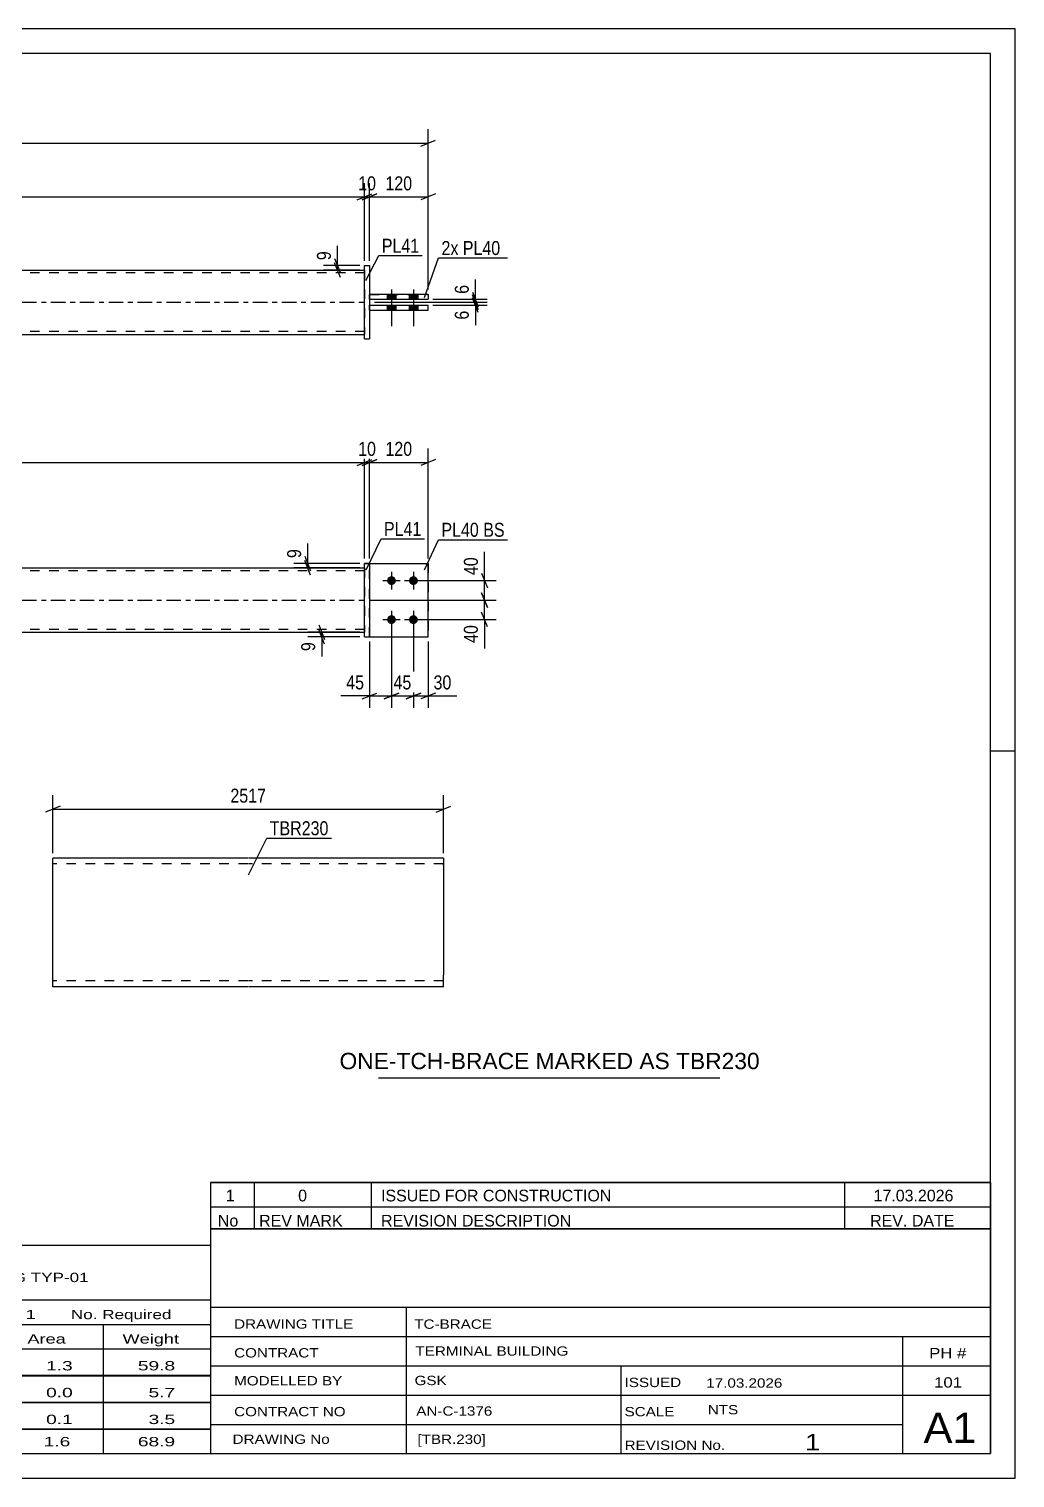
# Model space of a CAD drawing. Header units: millimetres. Extents: x 0 to 420, y 0 to 297.
# Drawn here: x 217.8 to 420, y 0 to 297 of the extents above; entities that cross this region are included whole.
import ezdxf

# ---------------------------------------------------------------- set-up
doc = ezdxf.new("R2010")
doc.units = ezdxf.units.MM
doc.linetypes.add('DXK_LINE_DOT2', pattern=[3.9198, 1.9599, -1.9599])
doc.linetypes.add('DXK_LINE_DOT3', pattern=[5.9187, 2.979, -0.9799, 0.9799, -0.9799])
doc.styles.add('Arial', font='ARIAL.TTF', dxfattribs={"height": 0.2})
doc.styles.add('Arial Narrow', font='ARIALN.TTF', dxfattribs={"height": 0.2})

# ---------------------------------------------------------------- blocks, each defined once
blk = doc.blocks.new('Unknown-582684632-1127')
at = {"color": 5, "linetype": 'Continuous'}
for p, q in [((420, 297), (0, 297)), ((420, 0), (420, 297)), ((415, 292), (5, 292)), ((415, 5), (415, 292)), ((420, 149), (415, 149)), ((5, 5), (415, 5)), ((0, 0), (420, 0))]:
    blk.add_line(p, q, dxfattribs=at)
blk = doc.blocks.new('Bolt-582684632-1413 - 1364')
at = {"linetype": 'Continuous'}
for points in [[(292.14, 184.84), (292.33, 184.82), (292.51, 184.76), (292.67, 184.67), (292.81, 184.54), (292.92, 184.39), (293, 184.22), (293.04, 184.03), (293.04, 183.85), (293, 183.66), (292.92, 183.49), (292.81, 183.34), (292.67, 183.21), (292.51, 183.12), (292.33, 183.06), (292.14, 183.04), (291.95, 183.06), (291.77, 183.12), (291.61, 183.21), (291.47, 183.34), (291.36, 183.49), (291.28, 183.66), (291.25, 183.85), (291.25, 184.03), (291.28, 184.22), (291.36, 184.39), (291.47, 184.54), (291.61, 184.67), (291.77, 184.76), (291.95, 184.82)], [(296.64, 184.84), (296.83, 184.82), (297.01, 184.76), (297.17, 184.67), (297.31, 184.54), (297.42, 184.39), (297.5, 184.22), (297.54, 184.03), (297.54, 183.85), (297.5, 183.66), (297.42, 183.49), (297.31, 183.34), (297.17, 183.21), (297.01, 183.12), (296.83, 183.06), (296.64, 183.04), (296.45, 183.06), (296.27, 183.12), (296.11, 183.21), (295.97, 183.34), (295.86, 183.49), (295.78, 183.66), (295.75, 183.85), (295.75, 184.03), (295.78, 184.22), (295.86, 184.39), (295.97, 184.54), (296.11, 184.67), (296.27, 184.76), (296.45, 184.82)], [(292.14, 176.84), (292.33, 176.82), (292.51, 176.76), (292.67, 176.67), (292.81, 176.54), (292.92, 176.39), (293, 176.22), (293.04, 176.03), (293.04, 175.85), (293, 175.66), (292.92, 175.49), (292.81, 175.34), (292.67, 175.21), (292.51, 175.12), (292.33, 175.06), (292.14, 175.04), (291.95, 175.06), (291.77, 175.12), (291.61, 175.21), (291.47, 175.34), (291.36, 175.49), (291.28, 175.66), (291.25, 175.85), (291.25, 176.03), (291.28, 176.22), (291.36, 176.39), (291.47, 176.54), (291.61, 176.67), (291.77, 176.76), (291.95, 176.82)], [(296.64, 176.84), (296.83, 176.82), (297.01, 176.76), (297.17, 176.67), (297.31, 176.54), (297.42, 176.39), (297.5, 176.22), (297.54, 176.03), (297.54, 175.85), (297.5, 175.66), (297.42, 175.49), (297.31, 175.34), (297.17, 175.21), (297.01, 175.12), (296.83, 175.06), (296.64, 175.04), (296.45, 175.06), (296.27, 175.12), (296.11, 175.21), (295.97, 175.34), (295.86, 175.49), (295.78, 175.66), (295.75, 175.85), (295.75, 176.03), (295.78, 176.22), (295.86, 176.39), (295.97, 176.54), (296.11, 176.67), (296.27, 176.76), (296.45, 176.82)]]:
    blk.add_hatch(color=1, dxfattribs=at).paths.add_polyline_path(points)
at = {"color": 1, "linetype": 'Continuous'}
for p, q in [((292.14, 185.74), (292.14, 182.14)), ((296.64, 185.74), (296.64, 182.14)), ((290.34, 183.94), (293.94, 183.94)), ((294.84, 183.94), (298.44, 183.94)), ((290.34, 175.94), (293.94, 175.94)), ((292.14, 177.74), (292.14, 174.14)), ((294.84, 175.94), (298.44, 175.94)), ((296.64, 177.74), (296.64, 174.14))]:
    blk.add_line(p, q, dxfattribs=at)
blk = doc.blocks.new('Part-582684632-1424 - 1364')
at = {"color": 2, "linetype": 'Continuous'}
for p, q in [((287.64, 187.44), (286.64, 187.44)), ((286.64, 172.44), (286.64, 187.44)), ((287.64, 187.44), (287.64, 172.44)), ((286.64, 172.44), (286.64, 172.44)), ((286.64, 172.44), (287.64, 172.44))]:
    blk.add_line(p, q, dxfattribs=at)
at = {"color": 7, "linetype": 'DXK_LINE_DOT2'}
for p, q in [((286.64, 187.44), (286.64, 187.44)), ((286.64, 187.44), (287.64, 187.44)), ((287.64, 187.44), (287.64, 187.44)), ((286.64, 172.44), (287.64, 172.44))]:
    blk.add_line(p, q, dxfattribs=at)
blk = doc.blocks.new('Part-582684632-1439 - 1364')
at = {"linetype": 'Continuous'}
blk.add_hatch(color=2, dxfattribs=at).paths.add_polyline_path([(140.54, 186.54), (139.74, 187.94), (141.34, 187.94)])
at = {"color": 2, "linetype": 'Continuous'}
for p, q in [((140.54, 186.54), (139.74, 187.94)), ((139.74, 187.94), (141.34, 187.94)), ((141.34, 187.94), (140.54, 186.54)), ((110.54, 186.54), (198.54, 186.54)), ((198.64, 186.54), (286.64, 186.54)), ((110.54, 173.34), (198.54, 173.34)), ((198.64, 173.34), (286.64, 173.34))]:
    blk.add_line(p, q, dxfattribs=at)
at = {"color": 7, "linetype": 'DXK_LINE_DOT2'}
for p, q in [((110.54, 173.34), (110.54, 186.54)), ((198.54, 185.94), (110.54, 185.94)), ((286.64, 185.94), (198.64, 185.94)), ((286.64, 186.54), (286.64, 173.34)), ((198.54, 173.94), (110.54, 173.94)), ((286.64, 173.94), (198.64, 173.94))]:
    blk.add_line(p, q, dxfattribs=at)
at = {"color": 7, "linetype": 'DXK_LINE_DOT3'}
for p, q in [((110.54, 179.94), (198.54, 179.94)), ((198.64, 179.94), (286.64, 179.94))]:
    blk.add_line(p, q, dxfattribs=at)
at = {"color": 2, "linetype": 'Continuous'}
blk.add_circle((140.54, 187.44), 1, dxfattribs=at)
blk = doc.blocks.new('Part-582684632-1444 - 1364')
at = {"color": 2, "linetype": 'Continuous'}
for p, q in [((287.64, 187.44), (299.64, 187.44)), ((299.64, 187.44), (299.64, 187.44)), ((299.64, 172.44), (299.64, 187.44)), ((287.64, 172.44), (299.64, 172.44))]:
    blk.add_line(p, q, dxfattribs=at)
at = {"color": 7, "linetype": 'DXK_LINE_DOT2'}
for p, q in [((287.64, 187.44), (299.64, 187.44)), ((287.64, 172.44), (287.64, 187.44)), ((299.64, 187.44), (299.64, 187.44)), ((287.64, 172.44), (287.64, 172.44)), ((287.64, 172.44), (299.64, 172.44))]:
    blk.add_line(p, q, dxfattribs=at)
blk = doc.blocks.new('Part-582684632-1449 - 1364')
at = {"color": 7, "linetype": 'DXK_LINE_DOT2'}
for p, q in [((287.64, 187.44), (299.64, 187.44)), ((287.64, 172.44), (287.64, 187.44)), ((287.64, 187.44), (299.64, 187.44)), ((299.64, 187.44), (299.64, 187.44)), ((299.64, 187.44), (299.64, 172.44)), ((287.64, 172.44), (287.64, 172.44)), ((287.64, 172.44), (299.64, 172.44)), ((287.64, 172.44), (299.64, 172.44))]:
    blk.add_line(p, q, dxfattribs=at)
blk = doc.blocks.new('Part-582684632-1751 - 1745')
at = {"linetype": 'Continuous'}
blk.add_hatch(color=2, dxfattribs=at).paths.add_polyline_path([(140.54, 240.99), (139.74, 242.39), (141.34, 242.39)])
at = {"color": 2, "linetype": 'Continuous'}
for p, q in [((110.54, 247.59), (198.54, 247.59)), ((198.64, 247.59), (286.64, 247.59)), ((140.54, 240.99), (139.74, 242.39)), ((139.74, 242.39), (141.34, 242.39)), ((141.34, 242.39), (140.54, 240.99)), ((110.54, 234.39), (198.54, 234.39)), ((198.64, 234.39), (286.64, 234.39))]:
    blk.add_line(p, q, dxfattribs=at)
at = {"color": 7, "linetype": 'DXK_LINE_DOT2'}
for p, q in [((110.54, 247.59), (110.54, 234.39)), ((198.54, 246.99), (110.54, 246.99)), ((286.64, 246.99), (198.64, 246.99)), ((286.64, 247.59), (286.64, 234.39)), ((198.54, 234.99), (110.54, 234.99)), ((286.64, 234.99), (198.64, 234.99))]:
    blk.add_line(p, q, dxfattribs=at)
at = {"color": 7, "linetype": 'DXK_LINE_DOT3'}
for p, q in [((110.54, 240.99), (198.54, 240.99)), ((198.64, 240.99), (286.64, 240.99))]:
    blk.add_line(p, q, dxfattribs=at)
at = {"color": 2, "linetype": 'Continuous'}
blk.add_circle((140.54, 241.89), 1, dxfattribs=at)
blk = doc.blocks.new('Part-582684632-1756 - 1745')
at = {"color": 2, "linetype": 'Continuous'}
for p, q in [((287.64, 240.39), (299.64, 240.39)), ((287.64, 239.39), (287.64, 240.39)), ((287.64, 239.39), (287.64, 239.39)), ((287.64, 239.39), (299.64, 239.39)), ((299.64, 239.39), (299.64, 240.39))]:
    blk.add_line(p, q, dxfattribs=at)
at = {"color": 7, "linetype": 'DXK_LINE_DOT2'}
for p, q in [((287.64, 240.39), (299.64, 240.39)), ((287.64, 239.39), (299.64, 239.39))]:
    blk.add_line(p, q, dxfattribs=at)
blk = doc.blocks.new('Part-582684632-1761 - 1745')
at = {"color": 2, "linetype": 'Continuous'}
for p, q in [((299.64, 242.59), (287.64, 242.59)), ((287.64, 241.59), (287.64, 242.59)), ((287.64, 241.59), (287.64, 241.59)), ((287.64, 241.59), (299.64, 241.59)), ((299.64, 242.59), (299.64, 241.59))]:
    blk.add_line(p, q, dxfattribs=at)
at = {"color": 7, "linetype": 'DXK_LINE_DOT2'}
for p, q in [((287.64, 242.59), (287.64, 242.59)), ((287.64, 242.59), (299.64, 242.59)), ((287.64, 241.59), (299.64, 241.59)), ((299.64, 242.59), (299.64, 242.59))]:
    blk.add_line(p, q, dxfattribs=at)
blk = doc.blocks.new('Part-582684632-1766 - 1745')
at = {"color": 2, "linetype": 'Continuous'}
for p, q in [((286.64, 248.49), (286.64, 248.49)), ((286.64, 233.49), (286.64, 248.49)), ((286.64, 248.49), (287.64, 248.49)), ((287.64, 248.49), (287.64, 248.49)), ((287.64, 248.49), (287.64, 233.49)), ((286.64, 233.49), (287.64, 233.49)), ((286.64, 233.49), (286.64, 233.49)), ((287.64, 233.49), (287.64, 233.49))]:
    blk.add_line(p, q, dxfattribs=at)
at = {"color": 7, "linetype": 'DXK_LINE_DOT2'}
for p, q in [((286.64, 248.49), (286.64, 248.49)), ((286.64, 248.49), (287.64, 248.49)), ((286.64, 233.49), (287.64, 233.49))]:
    blk.add_line(p, q, dxfattribs=at)
blk = doc.blocks.new('Bolt-582684632-1782 - 1745')
at = {"linetype": 'Continuous'}
for points in [[(293.04, 242.59), (291.24, 242.59), (291.24, 241.59), (293.04, 241.59)], [(293.04, 242.59), (291.24, 242.59), (291.24, 241.59), (293.04, 241.59)], [(297.54, 242.59), (295.74, 242.59), (295.74, 241.59), (297.54, 241.59)], [(297.54, 242.59), (295.74, 242.59), (295.74, 241.59), (297.54, 241.59)], [(293.04, 240.39), (291.24, 240.39), (291.24, 239.39), (293.04, 239.39)], [(293.04, 240.39), (291.24, 240.39), (291.24, 239.39), (293.04, 239.39)], [(297.54, 240.39), (295.74, 240.39), (295.74, 239.39), (297.54, 239.39)], [(297.54, 240.39), (295.74, 240.39), (295.74, 239.39), (297.54, 239.39)]]:
    blk.add_hatch(color=1, dxfattribs=at).paths.add_polyline_path(points)
at = {"color": 1, "linetype": 'Continuous'}
for p, q in [((292.14, 243.59), (292.14, 236.09)), ((292.14, 243.59), (292.14, 236.09)), ((296.64, 243.59), (296.64, 236.09)), ((296.64, 243.59), (296.64, 236.09)), ((291.24, 242.59), (291.24, 241.59)), ((291.24, 242.59), (291.24, 241.59)), ((293.04, 242.59), (293.04, 241.59)), ((293.04, 242.59), (293.04, 241.59)), ((295.74, 242.59), (295.74, 241.59)), ((295.74, 242.59), (295.74, 241.59)), ((297.54, 242.59), (297.54, 241.59)), ((297.54, 242.59), (297.54, 241.59)), ((291.24, 240.39), (291.24, 239.39)), ((291.24, 240.39), (291.24, 239.39)), ((293.04, 240.39), (293.04, 239.39)), ((293.04, 240.39), (293.04, 239.39)), ((295.74, 240.39), (295.74, 239.39)), ((295.74, 240.39), (295.74, 239.39)), ((297.54, 240.39), (297.54, 239.39)), ((297.54, 240.39), (297.54, 239.39))]:
    blk.add_line(p, q, dxfattribs=at)
blk = doc.blocks.new('Part-582684632-2260 - 2254')
at = {"color": 2, "linetype": 'Continuous'}
for p, q in [((262.72, 127.08), (222.72, 127.08)), ((222.72, 100.86), (222.72, 127.08)), ((302.82, 127.08), (262.82, 127.08)), ((302.82, 127.08), (302.82, 103.08)), ((302.82, 100.68), (302.82, 103.08)), ((222.72, 100.68), (222.72, 100.86)), ((262.72, 100.68), (222.72, 100.68)), ((302.82, 100.68), (262.82, 100.68))]:
    blk.add_line(p, q, dxfattribs=at)
at = {"color": 7, "linetype": 'DXK_LINE_DOT2'}
for p, q in [((262.72, 125.88), (222.72, 125.88)), ((302.82, 125.88), (262.82, 125.88)), ((302.82, 125.88), (302.82, 125.79)), ((302.82, 125.79), (302.82, 125.88)), ((302.82, 125.6), (302.82, 125.79)), ((302.82, 125.79), (302.82, 125.6)), ((222.72, 101.88), (222.72, 101.97)), ((262.72, 101.88), (222.72, 101.88)), ((302.82, 101.88), (262.82, 101.88)), ((302.82, 101.97), (302.82, 102.62)), ((302.82, 101.88), (302.82, 101.97))]:
    blk.add_line(p, q, dxfattribs=at)
blk = doc.blocks.new('StraightDimension-582684632-1681 - 1364')
at = {"color": 7, "linetype": 'Continuous'}
for p, q in [((310.6, 181.44), (311.8, 178.44)), ((287.64, 179.94), (313.6, 179.94)), ((311.2, 175.94), (311.2, 179.94)), ((297.64, 175.94), (313.6, 175.94)), ((311.8, 174.44), (310.6, 177.44))]:
    blk.add_line(p, q, dxfattribs=at)
at = {"color": 0}
blk.add_wipeout([(310.45, 175.41), (306.25, 175.41), (306.25, 170.56), (310.45, 170.56)], dxfattribs=at)
at = {"color": 7, "linetype": 'Continuous'}
blk.add_line((311.2, 175.94), (311.2, 170.03), dxfattribs=at)
blk.add_line((311.2, 175.94), (311.2, 170.03), dxfattribs=at)
at = {"color": 3, "style": 'Arial Narrow'}
blk.add_text('40', height=2.863, rotation=90.0002, dxfattribs=at).set_placement((309.85, 171.16))
blk = doc.blocks.new('StraightDimension-582684632-1529 - 1364')
at = {"color": 7, "linetype": 'Continuous'}
for p, q in [((287.64, 188.44), (287.64, 211.01)), ((299.64, 188.44), (299.64, 211.01)), ((286.14, 207.56), (289.14, 208.76)), ((287.64, 208.16), (299.64, 208.16)), ((301.14, 208.76), (298.14, 207.56))]:
    blk.add_line(p, q, dxfattribs=at)
at = {"color": 0}
blk.add_wipeout([(296.98, 208.91), (296.98, 213.11), (290.3, 213.11), (290.3, 208.91)], dxfattribs=at)
at = {"color": 3, "style": 'Arial Narrow'}
blk.add_text('120', height=2.863, dxfattribs=at).set_placement((290.9, 209.51))
blk = doc.blocks.new('StraightDimension-582684632-1502 - 1364')
at = {"color": 7, "linetype": 'Continuous'}
for p, q in [((110.54, 188.44), (110.54, 211.01)), ((286.64, 188.44), (286.64, 211.01)), ((112.04, 208.76), (109.04, 207.56)), ((110.54, 208.16), (286.64, 208.16)), ((285.14, 207.56), (288.14, 208.76))]:
    blk.add_line(p, q, dxfattribs=at)
at = {"color": 0}
blk.add_wipeout([(202.85, 208.91), (202.85, 213.11), (194.33, 213.11), (194.33, 208.91)], dxfattribs=at)
at = {"color": 3, "style": 'Arial Narrow'}
blk.add_text('2517', height=2.863, dxfattribs=at).set_placement((194.93, 209.51))
blk = doc.blocks.new('StraightDimension-582684632-1511 - 1364')
at = {"color": 7, "linetype": 'Continuous'}
for p, q in [((286.64, 188.44), (286.64, 211.01)), ((287.64, 188.44), (287.64, 211.01)), ((285.14, 207.56), (288.14, 208.76)), ((289.14, 208.76), (286.14, 207.56)), ((286.64, 208.16), (287.64, 208.16))]:
    blk.add_line(p, q, dxfattribs=at)
at = {"color": 0}
blk.add_wipeout([(289.57, 208.91), (289.57, 213.11), (284.71, 213.11), (284.71, 208.91)], dxfattribs=at)
at = {"color": 3, "style": 'Arial Narrow'}
blk.add_text('10', height=2.863, dxfattribs=at).set_placement((285.31, 209.51))
blk = doc.blocks.new('StraightDimension-582684632-1632 - 1364')
at = {"color": 7, "linetype": 'Continuous'}
for p, q in [((285.64, 173.34), (274.99, 173.34)), ((285.64, 172.44), (274.99, 172.44)), ((277.24, 174.84), (278.44, 171.84)), ((278.44, 170.94), (277.24, 173.94)), ((277.84, 172.44), (277.84, 173.34))]:
    blk.add_line(p, q, dxfattribs=at)
at = {"color": 0}
blk.add_wipeout([(277.09, 171.91), (272.89, 171.91), (272.89, 168.89), (277.09, 168.89)], dxfattribs=at)
at = {"color": 7, "linetype": 'Continuous'}
blk.add_line((277.84, 172.44), (277.84, 168.36), dxfattribs=at)
blk.add_line((277.84, 172.44), (277.84, 168.36), dxfattribs=at)
at = {"color": 3, "style": 'Arial Narrow'}
blk.add_text('9', height=2.86, rotation=90.0002, dxfattribs=at).set_placement((276.49, 169.49))
blk = doc.blocks.new('StraightDimension-582684632-1641 - 1364')
at = {"color": 7, "linetype": 'Continuous'}
for p, q in [((296.64, 174.94), (296.64, 157.89)), ((299.64, 171.44), (299.64, 157.89)), ((295.14, 159.69), (298.14, 160.89)), ((301.14, 160.89), (298.14, 159.69)), ((296.64, 160.29), (299.64, 160.29))]:
    blk.add_line(p, q, dxfattribs=at)
at = {"color": 0}
blk.add_wipeout([(305.02, 161.04), (305.02, 165.24), (300.17, 165.24), (300.17, 161.04)], dxfattribs=at)
at = {"color": 7, "linetype": 'Continuous'}
blk.add_line((299.64, 160.29), (305.55, 160.29), dxfattribs=at)
blk.add_line((299.64, 160.29), (305.55, 160.29), dxfattribs=at)
at = {"color": 3, "style": 'Arial Narrow'}
blk.add_text('30', height=2.863, dxfattribs=at).set_placement((300.77, 161.64))
blk = doc.blocks.new('StraightDimension-582684632-1654 - 1364')
at = {"color": 7, "linetype": 'Continuous'}
for p, q in [((292.14, 174.94), (292.14, 157.89)), ((296.64, 174.94), (296.64, 157.89)), ((290.64, 159.69), (293.64, 160.89)), ((298.14, 160.89), (295.14, 159.69)), ((292.14, 160.29), (296.64, 160.29))]:
    blk.add_line(p, q, dxfattribs=at)
at = {"color": 0}
blk.add_wipeout([(296.82, 161.04), (296.82, 165.24), (291.96, 165.24), (291.96, 161.04)], dxfattribs=at)
at = {"color": 3, "style": 'Arial Narrow'}
blk.add_text('45', height=2.863, dxfattribs=at).set_placement((292.56, 161.64))
blk = doc.blocks.new('StraightDimension-582684632-1664 - 1364')
at = {"color": 7, "linetype": 'Continuous'}
for p, q in [((292.14, 174.94), (292.14, 157.89)), ((287.64, 171.44), (287.64, 157.89)), ((286.14, 159.69), (289.14, 160.89)), ((293.64, 160.89), (290.64, 159.69)), ((287.64, 160.29), (292.14, 160.29))]:
    blk.add_line(p, q, dxfattribs=at)
at = {"color": 0}
blk.add_wipeout([(287.12, 161.04), (287.12, 165.24), (282.26, 165.24), (282.26, 161.04)], dxfattribs=at)
at = {"color": 7, "linetype": 'Continuous'}
blk.add_line((287.64, 160.29), (281.73, 160.29), dxfattribs=at)
blk.add_line((287.64, 160.29), (281.73, 160.29), dxfattribs=at)
at = {"color": 3, "style": 'Arial Narrow'}
blk.add_text('45', height=2.863, dxfattribs=at).set_placement((282.86, 161.64))
blk = doc.blocks.new('StraightDimension-582684632-1694 - 1364')
at = {"color": 7, "linetype": 'Continuous'}
for p, q in [((310.6, 185.44), (311.8, 182.44)), ((297.64, 183.94), (313.6, 183.94)), ((311.8, 178.44), (310.6, 181.44)), ((311.2, 179.94), (311.2, 183.94)), ((287.64, 179.94), (313.6, 179.94))]:
    blk.add_line(p, q, dxfattribs=at)
at = {"color": 0}
blk.add_wipeout([(310.45, 189.32), (306.25, 189.32), (306.25, 184.46), (310.45, 184.46)], dxfattribs=at)
at = {"color": 7, "linetype": 'Continuous'}
blk.add_line((311.2, 183.94), (311.2, 189.85), dxfattribs=at)
blk.add_line((311.2, 183.94), (311.2, 189.85), dxfattribs=at)
at = {"color": 3, "style": 'Arial Narrow'}
blk.add_text('40', height=2.863, rotation=90.0002, dxfattribs=at).set_placement((309.85, 185.06))
blk = doc.blocks.new('StraightDimension-582684632-1708 - 1364')
at = {"color": 7, "linetype": 'Continuous'}
for p, q in [((285.64, 187.44), (272.11, 187.44)), ((274.36, 188.94), (275.56, 185.94)), ((275.56, 185.04), (274.36, 188.04)), ((274.96, 186.54), (274.96, 187.44)), ((285.64, 186.54), (272.11, 186.54))]:
    blk.add_line(p, q, dxfattribs=at)
at = {"color": 0}
blk.add_wipeout([(274.21, 190.99), (270.01, 190.99), (270.01, 187.96), (274.21, 187.96)], dxfattribs=at)
at = {"color": 7, "linetype": 'Continuous'}
blk.add_line((274.96, 187.44), (274.96, 191.52), dxfattribs=at)
blk.add_line((274.96, 187.44), (274.96, 191.52), dxfattribs=at)
at = {"color": 3, "style": 'Arial Narrow'}
blk.add_text('9', height=2.86, rotation=90.0002, dxfattribs=at).set_placement((273.61, 188.56))
blk = doc.blocks.new('StraightDimension-582684632-1902 - 1745')
at = {"color": 7, "linetype": 'Continuous'}
for p, q in [((286.64, 249.49), (286.64, 265.43)), ((287.64, 249.49), (287.64, 265.43)), ((285.14, 261.98), (288.14, 263.18)), ((289.14, 263.18), (286.14, 261.98)), ((286.64, 262.58), (287.64, 262.58))]:
    blk.add_line(p, q, dxfattribs=at)
at = {"color": 0}
blk.add_wipeout([(289.57, 263.33), (289.57, 267.53), (284.71, 267.53), (284.71, 263.33)], dxfattribs=at)
at = {"color": 3, "style": 'Arial Narrow'}
blk.add_text('10', height=2.863, dxfattribs=at).set_placement((285.31, 263.93))
blk = doc.blocks.new('StraightDimension-582684632-1787 - 1745')
at = {"color": 7, "linetype": 'Continuous'}
for p, q in [((280.46, 249.99), (281.66, 246.99)), ((285.64, 248.49), (278.21, 248.49)), ((285.64, 247.59), (278.21, 247.59)), ((281.66, 246.09), (280.46, 249.09)), ((281.06, 247.59), (281.06, 248.49))]:
    blk.add_line(p, q, dxfattribs=at)
at = {"color": 0}
blk.add_wipeout([(280.31, 252.04), (276.11, 252.04), (276.11, 249.01), (280.31, 249.01)], dxfattribs=at)
at = {"color": 7, "linetype": 'Continuous'}
blk.add_line((281.06, 248.49), (281.06, 252.56), dxfattribs=at)
blk.add_line((281.06, 248.49), (281.06, 252.56), dxfattribs=at)
at = {"color": 3, "style": 'Arial Narrow'}
blk.add_text('9', height=2.86, rotation=90.0002, dxfattribs=at).set_placement((279.71, 249.61))
blk = doc.blocks.new('StraightDimension-582684632-1798 - 1745')
at = {"color": 7, "linetype": 'Continuous'}
for p, q in [((288.64, 240.99), (311.74, 240.99)), ((308.74, 242.49), (309.94, 239.49)), ((309.94, 238.89), (308.74, 241.89)), ((309.34, 240.39), (309.34, 240.99)), ((300.64, 240.39), (311.74, 240.39))]:
    blk.add_line(p, q, dxfattribs=at)
at = {"color": 0}
blk.add_wipeout([(308.59, 239.86), (304.39, 239.86), (304.39, 236.83), (308.59, 236.83)], dxfattribs=at)
at = {"color": 7, "linetype": 'Continuous'}
blk.add_line((309.34, 240.39), (309.34, 236.31), dxfattribs=at)
blk.add_line((309.34, 240.39), (309.34, 236.31), dxfattribs=at)
at = {"color": 3, "style": 'Arial Narrow'}
blk.add_text('6', height=2.86, rotation=90.0002, dxfattribs=at).set_placement((307.99, 237.43))
blk = doc.blocks.new('StraightDimension-582684632-1807 - 1745')
at = {"color": 7, "linetype": 'Continuous'}
for p, q in [((288.64, 240.99), (311.74, 240.99)), ((300.64, 241.59), (311.74, 241.59)), ((308.74, 243.09), (309.94, 240.09)), ((309.94, 239.49), (308.74, 242.49)), ((309.34, 240.99), (309.34, 241.59))]:
    blk.add_line(p, q, dxfattribs=at)
at = {"color": 0}
blk.add_wipeout([(308.59, 245.14), (304.39, 245.14), (304.39, 242.11), (308.59, 242.11)], dxfattribs=at)
at = {"color": 7, "linetype": 'Continuous'}
blk.add_line((309.34, 241.59), (309.34, 245.66), dxfattribs=at)
blk.add_line((309.34, 241.59), (309.34, 245.66), dxfattribs=at)
at = {"color": 3, "style": 'Arial Narrow'}
blk.add_text('6', height=2.86, rotation=90.0002, dxfattribs=at).set_placement((307.99, 242.71))
blk = doc.blocks.new('StraightDimension-582684632-1892 - 1745')
at = {"color": 7, "linetype": 'Continuous'}
for p, q in [((110.54, 249.49), (110.54, 265.43)), ((286.64, 249.49), (286.64, 265.43)), ((112.04, 263.18), (109.04, 261.98)), ((110.54, 262.58), (286.64, 262.58)), ((285.14, 261.98), (288.14, 263.18))]:
    blk.add_line(p, q, dxfattribs=at)
at = {"color": 0}
blk.add_wipeout([(202.85, 263.33), (202.85, 267.53), (194.33, 267.53), (194.33, 263.33)], dxfattribs=at)
at = {"color": 3, "style": 'Arial Narrow'}
blk.add_text('2517', height=2.863, dxfattribs=at).set_placement((194.93, 263.93))
blk = doc.blocks.new('StraightDimension-582684632-1912 - 1745')
at = {"color": 7, "linetype": 'Continuous'}
for p, q in [((287.64, 249.49), (287.64, 265.43)), ((299.64, 243.59), (299.64, 265.43)), ((286.14, 261.98), (289.14, 263.18)), ((287.64, 262.58), (299.64, 262.58)), ((301.14, 263.18), (298.14, 261.98))]:
    blk.add_line(p, q, dxfattribs=at)
at = {"color": 0}
blk.add_wipeout([(296.98, 263.33), (296.98, 267.53), (290.3, 267.53), (290.3, 263.33)], dxfattribs=at)
at = {"color": 3, "style": 'Arial Narrow'}
blk.add_text('120', height=2.863, dxfattribs=at).set_placement((290.9, 263.93))
blk = doc.blocks.new('StraightDimension-582684632-1923 - 1745')
at = {"color": 7, "linetype": 'Continuous'}
for p, q in [((97.54, 243.59), (97.54, 276.44)), ((299.64, 243.59), (299.64, 276.44)), ((99.04, 274.19), (96.04, 272.99)), ((97.54, 273.59), (299.64, 273.59)), ((298.14, 272.99), (301.14, 274.19))]:
    blk.add_line(p, q, dxfattribs=at)
at = {"color": 0}
blk.add_wipeout([(202.85, 274.34), (202.85, 278.54), (194.33, 278.54), (194.33, 274.34)], dxfattribs=at)
at = {"color": 3, "style": 'Arial Narrow'}
blk.add_text('2777', height=2.863, dxfattribs=at).set_placement((194.93, 274.94))
blk = doc.blocks.new('StraightDimension-582684632-2264 - 2254')
at = {"color": 7, "linetype": 'Continuous'}
for p, q in [((222.72, 128.08), (222.72, 139.93)), ((302.82, 128.08), (302.82, 139.93)), ((224.22, 137.68), (221.22, 136.48)), ((222.72, 137.08), (302.82, 137.08)), ((301.32, 136.48), (304.32, 137.68))]:
    blk.add_line(p, q, dxfattribs=at)
at = {"color": 0}
blk.add_wipeout([(267.03, 137.83), (267.03, 142.03), (258.51, 142.03), (258.51, 137.83)], dxfattribs=at)
at = {"color": 3, "style": 'Arial Narrow'}
blk.add_text('2517', height=2.863, dxfattribs=at).set_placement((259.11, 138.43))
blk = doc.blocks.new('Unknown-582684632-2783')
at = {"color": 7, "linetype": 'Continuous'}
for p, q in [((255, 51.05), (255, 5)), ((255, 51.05), (415, 51.05)), ((415, 51), (415, 5)), ((255, 35), (415, 35)), ((295.14, 35), (295.14, 5)), ((255, 29), (415, 29)), ((397, 5.05), (397, 29.05)), ((255, 23), (415, 23)), ((339.14, 23), (339.14, 5)), ((255, 17), (415, 17)), ((255, 11), (397, 11)), ((255, 5), (415, 5))]:
    blk.add_line(p, q, dxfattribs=at)
at = {"color": 7, "style": 'Arial Narrow'}
for s, height, width, p in [('DRAWING TITLE', 1.9089, 1.425378, (259.88, 30.61)), ('TC-BRACE', 1.909, 1.425378, (296.81, 30.59)), ('TERMINAL BUILDING', 1.9089, 1.425378, (297.06, 25.07)), ('CONTRACT', 1.909, 1.425378, (259.88, 24.71)), ('MODELLED BY', 1.9089, 1.425378, (259.88, 18.98)), ('GSK', 1.909, 1.425378, (296.88, 19.04)), ('ISSUED', 1.909, 1.425378, (339.94, 18.64)), ('17.03.2026', 1.909, 1.425378, (356.69, 18.52)), ('CONTRACT NO', 1.9089, 1.425378, (259.88, 12.66)), ('AN-C-1376', 1.909, 1.425378, (297.23, 12.78)), ('SCALE', 1.909, 1.425378, (339.94, 12.65)), ('A1', 6.204, 1.25, (401.24, 7.2)), ('DRAWING No', 1.909, 1.425378, (259.56, 7)), ('[TBR.230]', 1.909, 1.425378, (297.46, 6.99)), ('1', 3.34, 1.5, (376.91, 5.68)), ('REVISION No.', 1.9089, 1.425378, (339.94, 5.77))]:
    blk.add_text(s, height=height, dxfattribs=dict(at, width=width)).set_placement(p)
at = {"color": 7, "linetype": 'Continuous', "style": 'Arial Narrow'}
for s, height, width, p in [('PH #', 2.1, 1.42538, (402.4, 24.55)), ('101', 2.1, 1.42538, (403.41, 18.55)), ('NTS', 1.909, 1.425378, (357, 13.05))]:
    blk.add_text(s, height=height, dxfattribs=dict(at, width=width)).set_placement(p)
blk = doc.blocks.new('Unknown-582684632-2784')
at = {"color": 7, "linetype": 'Continuous'}
for p, q in [((255, 60.55), (415, 60.55)), ((415, 60.55), (255, 60.55)), ((255, 60.55), (255, 55.55)), ((264, 60.55), (264, 55.55)), ((288, 60.55), (288, 55.55)), ((385, 60.55), (385, 55.55)), ((415, 60.55), (415, 55.55)), ((255, 55.55), (415, 55.55)), ((255, 55.55), (255, 51.05)), ((255, 55.55), (415, 55.55)), ((264, 55.55), (264, 51.05)), ((288, 55.55), (288, 51.05)), ((385, 55.55), (385, 51.05)), ((415, 55.55), (415, 51.05)), ((415, 51.05), (255, 51.05))]:
    blk.add_line(p, q, dxfattribs=at)
at = {"color": 7, "linetype": 'Continuous', "style": 'Arial Narrow'}
for s, height, width, p in [('1', 2.39, 1.196471, (258.16, 56.7)), ('0', 2.39, 1.196471, (273, 56.7)), ('ISSUED FOR CONSTRUCTION', 2.3861, 1.196471, (290, 56.7)), ('17.03.2026', 2.386, 1.196471, (391, 56.7)), ('No', 2.386, 1.2, (256.54, 51.55)), ('REV MARK', 2.386, 1.2, (265, 51.55)), ('REVISION DESCRIPTION', 2.3861, 1.2, (290, 51.55)), ('REV. DATE', 2.386, 1.2, (390.28, 51.55))]:
    blk.add_text(s, height=height, dxfattribs=dict(at, width=width)).set_placement(p)
blk = doc.blocks.new('Unknown-582684632-2785')
at = {"color": 7, "linetype": 'Continuous'}
for p, q in [((95, 47.75), (255, 47.75)), ((95, 36.5), (95, 47.75)), ((255, 47.75), (255, 36.5)), ((95, 36.5), (255, 36.5)), ((95, 36.5), (95, 31.5)), ((255, 36.5), (255, 31.5)), ((95, 31.5), (255, 31.5)), ((95, 31.5), (95, 26.5)), ((119, 31.5), (119, 26.5)), ((154.5, 31.5), (154.5, 26.5)), ((180.5, 31.5), (180.5, 26.5)), ((193.5, 31.5), (193.5, 26.5)), ((211, 31.5), (211, 26.5)), ((233, 31.5), (233, 26.5)), ((255, 31.5), (255, 26.5)), ((95, 26.5), (255, 26.5)), ((95, 26.45), (95, 21.05)), ((95, 26.45), (255, 26.45)), ((119, 26.5), (119, 21)), ((154.5, 26.5), (154.5, 21)), ((180.5, 26.5), (180.5, 21)), ((193.5, 26.5), (193.5, 21)), ((211, 26.5), (211, 21)), ((233, 26.5), (233, 21)), ((255, 26.45), (255, 21.05)), ((95, 21.05), (255, 21.05)), ((95, 20.95), (95, 15.55)), ((95, 20.95), (255, 20.95)), ((119, 21), (119, 15.5)), ((154.5, 21), (154.5, 15.5)), ((180.5, 21), (180.5, 15.5)), ((193.5, 21), (193.5, 15.5)), ((211, 21), (211, 15.5)), ((233, 21), (233, 15.5)), ((255, 20.95), (255, 15.55)), ((95, 15.55), (255, 15.55)), ((95, 15.45), (95, 10.05)), ((95, 15.45), (255, 15.45)), ((119, 15.5), (119, 10)), ((154.5, 15.5), (154.5, 10)), ((180.5, 15.5), (180.5, 10)), ((193.5, 15.5), (193.5, 10)), ((211, 15.5), (211, 10)), ((233, 15.5), (233, 10)), ((255, 15.45), (255, 10.05)), ((95, 10.05), (255, 10.05)), ((95, 10), (255, 10)), ((95, 10), (95, 5)), ((211, 10), (211, 5)), ((233, 10), (233, 5)), ((255, 10), (255, 5)), ((95, 5), (255, 5))]:
    blk.add_line(p, q, dxfattribs=at)
at = {"color": 7, "style": 'Arial Narrow'}
for s, height, width, p in [('GENERAL NOTES & WELD DETAILS :', 2.8633, 1.4, (96.15, 40.06)), ('REFER TYP DRAWING TYP-01', 1.9089, 1.6, (179.7, 40.16)), ("MATERIAL LIST FOR ASSEMBLY MK'D", 1.9089, 1.6, (96.15, 32.56)), ('TBR230', 1.909, 1.794707, (187.59, 32.47)), ('1', 1.91, 1.794707, (217.08, 32.56)), ('No. Required', 1.9089, 1.6, (226.41, 32.56)), ('Mark', 1.909, 1.7, (96.34, 27.5)), ('Profile', 1.909, 1.7, (129.41, 27.5)), ('Material', 1.909, 1.7, (159.54, 27.56)), ('No.', 1.909, 1.7, (184.5, 27.56)), ('Length', 1.909, 1.7, (195, 27.56)), ('Area', 1.909, 1.7, (217.5, 27.56)), ('Weight', 1.909, 1.7, (237, 27.56))]:
    blk.add_text(s, height=height, dxfattribs=dict(at, width=width)).set_placement(p)
at = {"color": 7, "linetype": 'Continuous', "style": 'Arial Narrow'}
for s, height, width, p in [('TBR230', 1.909, 1.794707, (96.5, 22.06)), ('SHS132*6', 1.909, 1.794707, (121, 22.06)), ('E350', 1.909, 1.794707, (160.74, 22.06)), ('1', 1.91, 1.794707, (184.86, 22.06)), ('2517', 1.909, 1.794707, (197.58, 22.06)), ('1.3', 1.909, 1.794707, (221.32, 22.06)), ('59.8', 1.909, 1.794707, (240.14, 22.06)), ('PL40', 1.909, 1.794707, (96.5, 16.56)), ('PL10*120', 1.909, 1.794707, (121, 16.56)), ('E350', 1.909, 1.794707, (160.74, 16.56)), ('4', 1.91, 1.794707, (184.86, 16.56)), ('150', 1.909, 1.794707, (199.77, 16.56)), ('0.0', 1.909, 1.794707, (221.32, 16.56)), ('5.7', 1.909, 1.794707, (242.33, 16.56)), ('PL41', 1.909, 1.794707, (96.5, 11.06)), ('PL10*150', 1.909, 1.794707, (121, 11.06)), ('E350', 1.909, 1.794707, (160.74, 11.06)), ('2', 1.91, 1.794707, (184.86, 11.06)), ('150', 1.909, 1.794707, (199.77, 11.06)), ('0.1', 1.909, 1.794707, (221.32, 11.06)), ('3.5', 1.909, 1.794707, (242.33, 11.06)), ('Total', 1.909, 1.7, (197.33, 6.5)), ('1.6', 1.909, 1.794707, (220.83, 6.5)), ('68.9', 1.909, 1.794707, (240.14, 6.5))]:
    blk.add_text(s, height=height, dxfattribs=dict(at, width=width)).set_placement(p)
blk = doc.blocks.new('Unknown-582684632-2786')
at = {"color": 7, "linetype": 'Continuous'}
blk.add_line((289.5, 82.05), (359.5, 82.05), dxfattribs=at)
at = {"color": 7, "style": 'Arial'}
blk.add_text('ONE-TCH-BRACE MARKED AS TBR230', height=3.3428, dxfattribs=at).set_placement((281.49, 83.8))
blk = doc.blocks.new('Mark-582684632-1420 - 1364')
at = {"color": 0}
blk.add_wipeout([(298.29, 193.1), (298.29, 196.1), (290.61, 196.1), (290.61, 193.1)], dxfattribs=at)
blk.add_wipeout([(298.29, 193.1), (298.29, 196.1), (290.61, 196.1), (290.61, 193.1)], dxfattribs=at)
at = {"color": 30, "linetype": 'Continuous'}
for p, q in [((286.95, 186.14), (290.01, 192.5)), ((290.01, 192.5), (298.89, 192.5))]:
    blk.add_line(p, q, dxfattribs=at)
at = {"color": 3, "style": 'Arial Narrow'}
blk.add_text('PL41', height=2.863, dxfattribs=at).set_placement((290.61, 193.1))
blk = doc.blocks.new('MarkSet-582684632-1730 - 1364')
at = {"color": 0}
blk.add_wipeout([(310.06, 192.92), (310.06, 195.92), (302.38, 195.92), (302.38, 192.92)], dxfattribs=at)
blk.add_wipeout([(310.06, 192.92), (310.06, 195.92), (302.38, 195.92), (302.38, 192.92)], dxfattribs=at)
at = {"color": 30, "linetype": 'Continuous'}
blk.add_line((298.89, 186.16), (301.78, 192.32), dxfattribs=at)
at = {"color": 0}
blk.add_wipeout([(315.34, 192.92), (315.34, 195.92), (310.96, 195.92), (310.96, 192.92)], dxfattribs=at)
blk.add_wipeout([(315.34, 192.92), (315.34, 195.92), (310.96, 195.92), (310.96, 192.92)], dxfattribs=at)
at = {"color": 30, "linetype": 'Continuous'}
blk.add_line((301.78, 192.32), (315.94, 192.32), dxfattribs=at)
at = {"color": 3, "style": 'Arial Narrow'}
for s, p in [('PL40', (302.38, 192.92)), ('BS', (310.96, 192.92))]:
    blk.add_text(s, height=2.863, dxfattribs=at).set_placement(p)
blk = doc.blocks.new('Mark-582684632-1762 - 1745')
at = {"color": 0}
blk.add_wipeout([(297.83, 251.14), (297.83, 254.14), (290.16, 254.14), (290.16, 251.14)], dxfattribs=at)
blk.add_wipeout([(297.83, 251.14), (297.83, 254.14), (290.16, 254.14), (290.16, 251.14)], dxfattribs=at)
at = {"color": 30, "linetype": 'Continuous'}
for p, q in [((286.87, 245.46), (289.56, 250.54)), ((289.56, 250.54), (298.43, 250.54))]:
    blk.add_line(p, q, dxfattribs=at)
at = {"color": 3, "style": 'Arial Narrow'}
blk.add_text('PL41', height=2.863, dxfattribs=at).set_placement((290.16, 251.14))
blk = doc.blocks.new('MarkSet-582684632-1955 - 1745')
at = {"color": 0}
blk.add_wipeout([(305.87, 250.67), (305.87, 253.67), (302.4, 253.67), (302.4, 250.67)], dxfattribs=at)
blk.add_wipeout([(305.87, 250.67), (305.87, 253.67), (302.4, 253.67), (302.4, 250.67)], dxfattribs=at)
at = {"color": 30, "linetype": 'Continuous'}
blk.add_line((298.94, 241.94), (301.8, 250.07), dxfattribs=at)
at = {"color": 0}
blk.add_wipeout([(314.45, 250.67), (314.45, 253.67), (306.77, 253.67), (306.77, 250.67)], dxfattribs=at)
blk.add_wipeout([(314.45, 250.67), (314.45, 253.67), (306.77, 253.67), (306.77, 250.67)], dxfattribs=at)
at = {"color": 30, "linetype": 'Continuous'}
blk.add_line((301.8, 250.07), (315.95, 250.07), dxfattribs=at)
at = {"color": 3, "style": 'Arial Narrow'}
for s, p in [('2x', (302.4, 250.67)), ('PL40', (306.77, 250.67))]:
    blk.add_text(s, height=2.863, dxfattribs=at).set_placement(p)
blk = doc.blocks.new('Mark-582684632-2256 - 2254')
at = {"color": 0}
blk.add_wipeout([(279.24, 131.75), (279.24, 134.75), (267.18, 134.75), (267.18, 131.75)], dxfattribs=at)
blk.add_wipeout([(279.24, 131.75), (279.24, 134.75), (267.18, 134.75), (267.18, 131.75)], dxfattribs=at)
at = {"color": 30, "linetype": 'Continuous'}
for p, q in [((262.82, 123.63), (266.58, 131.15)), ((266.58, 131.15), (279.84, 131.15))]:
    blk.add_line(p, q, dxfattribs=at)
at = {"color": 3, "style": 'Arial Narrow'}
blk.add_text('TBR230', height=2.863, dxfattribs=at).set_placement((267.18, 131.75))

msp = doc.modelspace()

# ---------------------------------------------------------------- block references
for name in ['Unknown-582684632-1127', 'Part-582684632-1751 - 1745', 'Part-582684632-1766 - 1745', 'Bolt-582684632-1782 - 1745', 'Part-582684632-1761 - 1745', 'Part-582684632-1756 - 1745', 'Part-582684632-1439 - 1364', 'Part-582684632-1424 - 1364', 'Part-582684632-1444 - 1364', 'Part-582684632-1449 - 1364', 'Bolt-582684632-1413 - 1364', 'Part-582684632-2260 - 2254', 'Unknown-582684632-2786', 'Unknown-582684632-2784', 'Unknown-582684632-2783', 'Unknown-582684632-2785']:
    msp.add_blockref(name, (0, 0))

# ---------------------------------------------------------------- next in the draw order: block references
for name in ['StraightDimension-582684632-1902 - 1745', 'StraightDimension-582684632-1798 - 1745', 'StraightDimension-582684632-1529 - 1364', 'StraightDimension-582684632-1681 - 1364', 'StraightDimension-582684632-1632 - 1364', 'StraightDimension-582684632-2264 - 2254']:
    msp.add_blockref(name, (0, 0))

# ---------------------------------------------------------------- next in the draw order: block references
for name in ['StraightDimension-582684632-1787 - 1745', 'StraightDimension-582684632-1807 - 1745', 'StraightDimension-582684632-1502 - 1364', 'StraightDimension-582684632-1641 - 1364', 'Mark-582684632-2256 - 2254']:
    msp.add_blockref(name, (0, 0))

# ---------------------------------------------------------------- next in the draw order: block references
for name in ['StraightDimension-582684632-1892 - 1745', 'StraightDimension-582684632-1511 - 1364', 'StraightDimension-582684632-1654 - 1364']:
    msp.add_blockref(name, (0, 0))

# ---------------------------------------------------------------- next in the draw order: block references
for name in ['StraightDimension-582684632-1912 - 1745', 'StraightDimension-582684632-1708 - 1364', 'StraightDimension-582684632-1694 - 1364', 'StraightDimension-582684632-1664 - 1364']:
    msp.add_blockref(name, (0, 0))

# ---------------------------------------------------------------- next in the draw order: block references
for name in ['StraightDimension-582684632-1923 - 1745', 'Mark-582684632-1420 - 1364']:
    msp.add_blockref(name, (0, 0))

# ---------------------------------------------------------------- next in the draw order: block references
for name in ['Mark-582684632-1762 - 1745', 'MarkSet-582684632-1730 - 1364']:
    msp.add_blockref(name, (0, 0))

# ---------------------------------------------------------------- next in the draw order: block references
msp.add_blockref('MarkSet-582684632-1955 - 1745', (0, 0))

doc.saveas('drawing.dxf')
